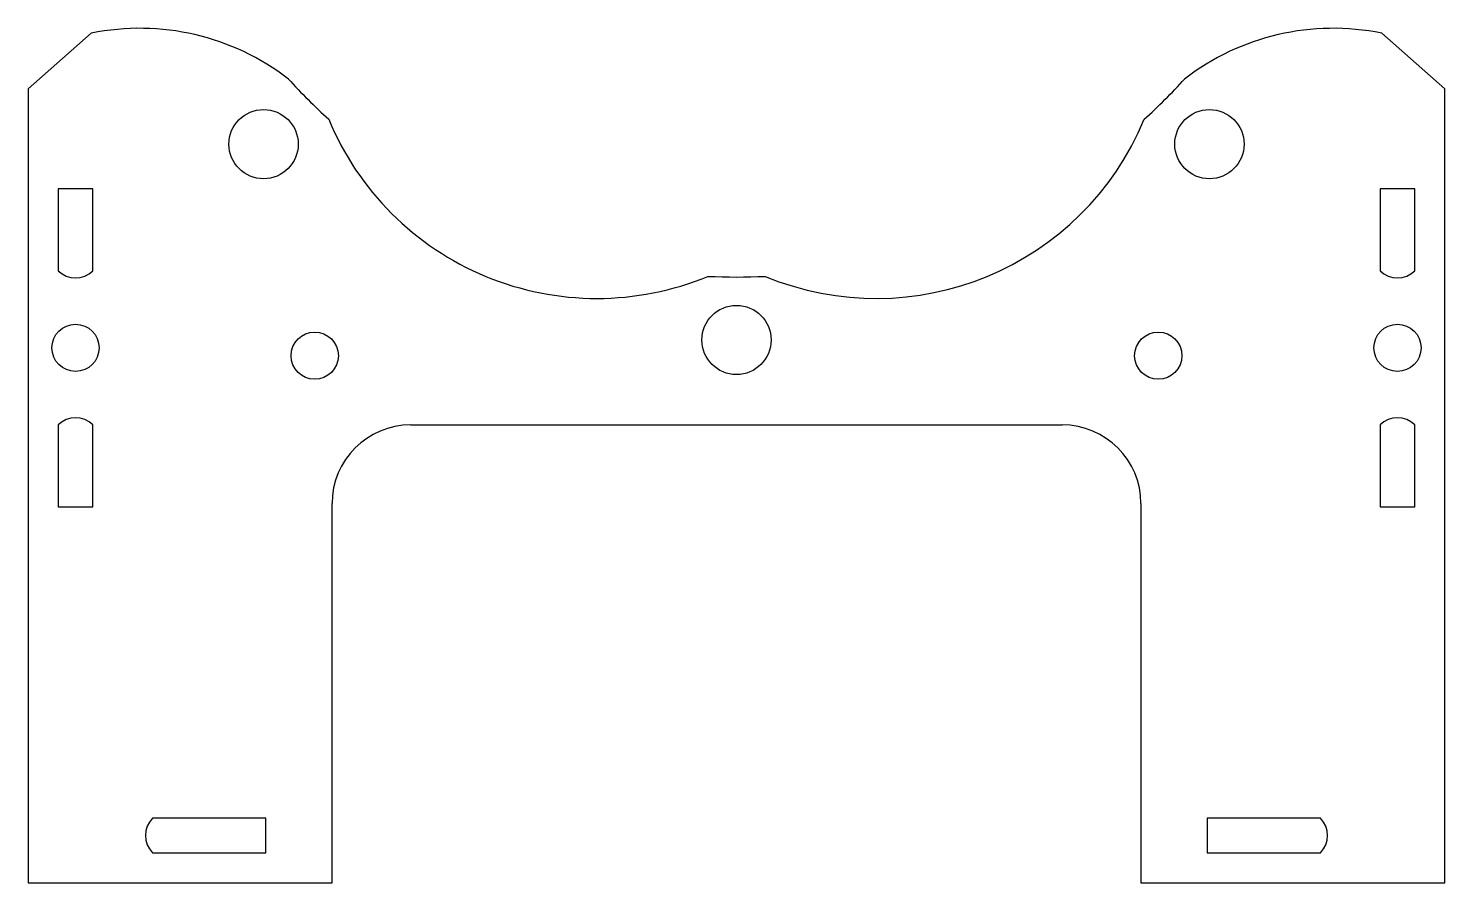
# Model space of a CAD drawing. Header units: millimetres. Extents: x -45 to 45, y -24 to 30.3.
import ezdxf

# ---------------------------------------------------------------- set-up
doc = ezdxf.new("R2010")
doc.units = ezdxf.units.MM

msp = doc.modelspace()

# ---------------------------------------------------------------- linework, layer by layer
at = {"color": 7, "linetype": 'Continuous', "lineweight": 25}
for p, q in [((-41, 30.01), (-45, 26.463)), ((45, 26.463), (41, 30.01)), ((-45, 26.463), (-45, -23.99)), ((45, -23.99), (45, 26.463)), ((-40.9, 20.11), (-43.1, 20.11)), ((-43.1, 20.11), (-43.1, 14.91)), ((-40.9, 14.91), (-40.9, 20.11)), ((43.1, 20.11), (40.9, 20.11)), ((40.9, 20.11), (40.9, 14.91)), ((43.1, 14.91), (43.1, 20.11)), ((-43.1, 5.11), (-43.1, -0.09)), ((-40.9, -0.09), (-40.9, 5.11)), ((-20.7, 5.11), (20.7, 5.11)), ((40.9, 5.11), (40.9, -0.09)), ((43.1, -0.09), (43.1, 5.11)), ((-25.7, -23.99), (-25.7, 0.11)), ((25.7, 0.11), (25.7, -23.99)), ((-43.1, -0.09), (-40.9, -0.09)), ((40.9, -0.09), (43.1, -0.09)), ((-29.9, -19.89), (-37.1, -19.89)), ((-29.9, -22.09), (-29.9, -19.89)), ((37.1, -19.89), (29.9, -19.89)), ((29.9, -19.89), (29.9, -22.09)), ((-37.1, -22.09), (-29.9, -22.09)), ((29.9, -22.09), (37.1, -22.09)), ((-45, -23.99), (-25.7, -23.99)), ((25.7, -23.99), (45, -23.99))]:
    msp.add_line(p, q, dxfattribs=at)
for centre, radius in [((-30.052, 22.958), 2.2), ((30.052, 22.958), 2.2), ((0, 10.51), 2.2), ((-42, 10.01), 1.5), ((-26.8, 9.51), 1.5), ((26.8, 9.51), 1.5), ((42, 10.01), 1.5)]:
    msp.add_circle(centre, radius, dxfattribs=at)
for centre, radius, start, end in [((-37.919, 14.868), 15.452, 52.31869, 101.49978), ((37.919, 14.868), 15.452, 78.50022, 127.68131), ((0, 53.01), 38.5, 222.30348, 227.69428), ((0, 53.01), 38.5, 312.30572, 317.69652), ((-8.871, 31.596), 18.447, 202.49851, 292.49851), ((8.871, 31.596), 18.447, 247.50149, 337.50149), ((-42, 16.01), 1.556, 225, 315), ((0, 53.01), 38.5, 267.30273, 272.69727), ((42, 16.01), 1.556, 225, 315), ((-42, 4.01), 1.556, 45, 135), ((42, 4.01), 1.556, 45, 135), ((-20.7, 0.11), 5, 90, 180), ((20.7, 0.11), 5, 0, 90), ((-36, -20.99), 1.556, 135, 225), ((36, -20.99), 1.556, 315, 45)]:
    msp.add_arc(centre, radius, start, end, dxfattribs=at)

doc.saveas('drawing.dxf')
